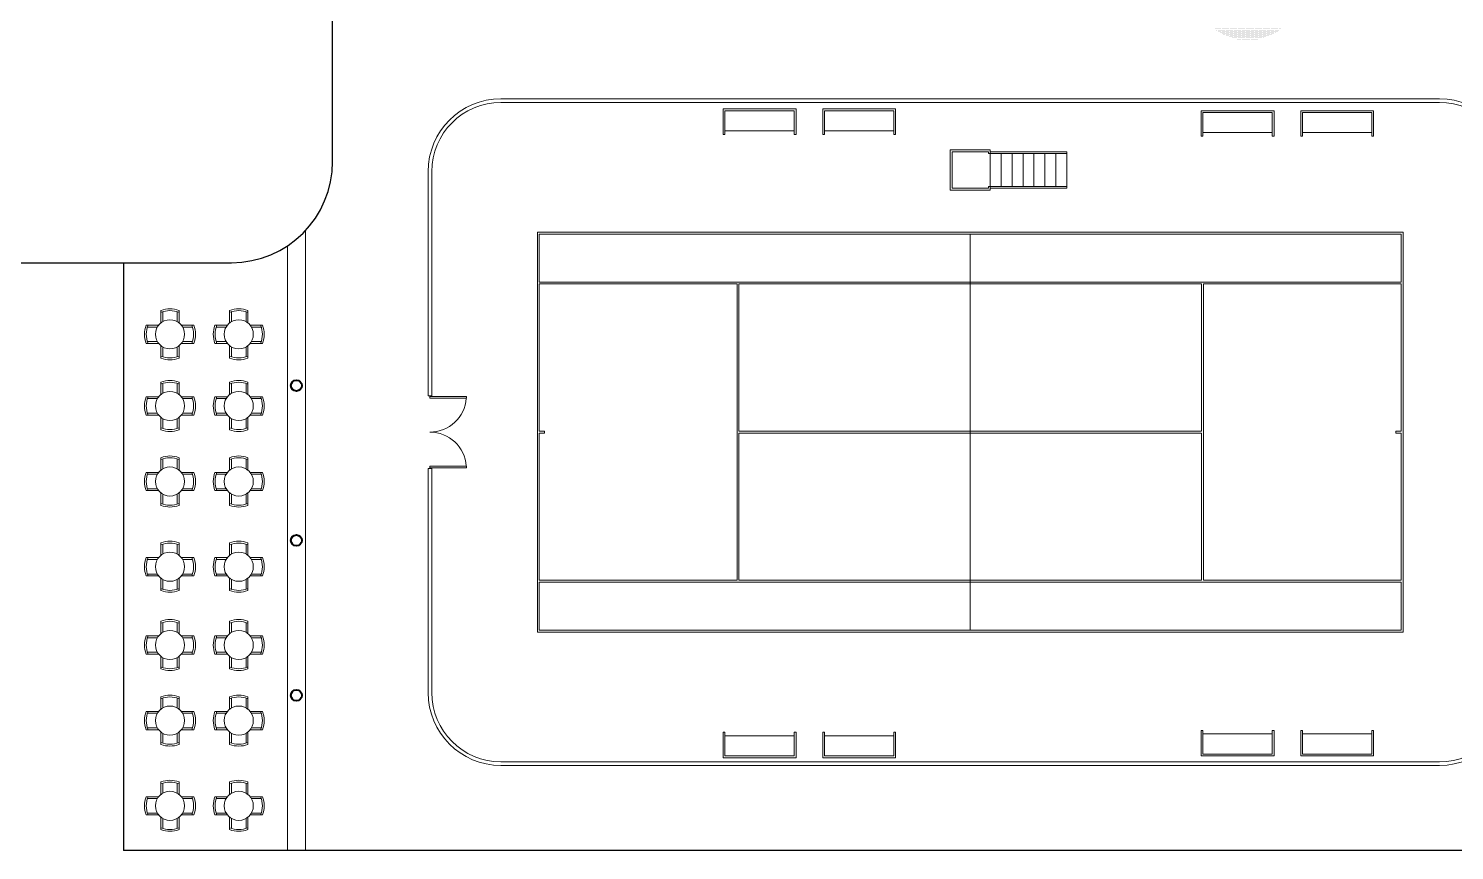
# Model space of a CAD drawing. Header units: metres. Extents: x 599 to 707, y 227 to 318.
# Drawn here: x 636.74 to 675.89, y 226.61 to 249.16 of the extents above; entities that cross this region are included whole.
import ezdxf

# ---------------------------------------------------------------- set-up
doc = ezdxf.new("R2010")
doc.units = ezdxf.units.M
doc.layers.get('0').update_dxf_attribs({"lineweight": 0})
for name, color, linetype, lineweight in [('escaleras', 6, 'Continuous', 5), ('gradas', 35, 'Continuous', 5), ('limiteterreno', 119, 'Continuous', 30), ('mallaciclo', 170, 'Continuous', 5), ('murosf', 1, 'Continuous', 40), ('vegetacion', 74, 'Continuous', 0)]:
    doc.layers.add(name, color=color, linetype=linetype, lineweight=lineweight)

# ---------------------------------------------------------------- blocks, each defined once
blk = doc.blocks.new('mesa4p')
for p, q in [((266.805, 229.578), (266.805, 229.237)), ((266.855, 229.543), (266.855, 229.271)), ((267.255, 229.543), (267.255, 229.271)), ((267.305, 229.578), (267.305, 229.237)), ((266.743, 229.175), (266.401, 229.175)), ((266.708, 229.125), (266.436, 229.125)), ((267.709, 229.175), (267.367, 229.175)), ((267.673, 229.125), (267.401, 229.125)), ((266.743, 228.675), (266.401, 228.675)), ((266.708, 228.725), (266.436, 228.725)), ((267.709, 228.675), (267.367, 228.675)), ((267.673, 228.725), (267.401, 228.725)), ((266.805, 228.612), (266.805, 228.271)), ((266.855, 228.578), (266.855, 228.306)), ((267.255, 228.578), (267.255, 228.306)), ((267.305, 228.612), (267.305, 228.271))]:
    blk.add_line(p, q)
blk.add_circle((267.055, 228.925), 0.4)
for radius, start, end in [(0.7, 69.0752, 110.9248), (0.65, 67.3801, 112.6199), (0.7, 159.0752, 200.9248), (0.65, 157.3801, 202.6199), (0.65, 337.3801, 22.6199), (0.7, 339.0752, 20.9248), (0.65, 247.3801, 292.6199), (0.7, 249.0752, 290.9248)]:
    blk.add_arc((267.055, 228.925), radius, start, end)

msp = doc.modelspace()

# ---------------------------------------------------------------- linework, layer by layer
for p, q in [((650.715, 243.573), (674.485, 243.573)), ((650.715, 232.603), (650.715, 243.573)), ((650.765, 243.523), (674.435, 243.523)), ((650.765, 242.203), (650.765, 243.523)), ((662.6, 232.653), (662.6, 243.523)), ((674.435, 243.523), (674.435, 242.203)), ((674.485, 243.573), (674.485, 232.603)), ((642.318, 242.737), (642.35, 242.737)), ((650.765, 242.203), (674.435, 242.203)), ((650.765, 242.153), (656.2, 242.153)), ((650.765, 238.113), (650.765, 242.153)), ((656.2, 234.023), (656.2, 242.153)), ((656.25, 242.153), (668.95, 242.153)), ((656.25, 238.113), (656.25, 242.153)), ((668.95, 242.153), (668.95, 238.113)), ((669, 242.153), (669, 234.023)), ((669, 242.153), (674.435, 242.153)), ((674.435, 242.153), (674.435, 238.113)), ((650.765, 238.113), (650.915, 238.113)), ((650.765, 234.023), (650.765, 238.063)), ((650.915, 238.063), (650.765, 238.063)), ((650.915, 238.063), (650.915, 238.113)), ((656.25, 238.113), (668.95, 238.113)), ((668.95, 238.063), (656.25, 238.063)), ((656.25, 234.023), (656.25, 238.063)), ((668.95, 238.063), (668.95, 234.023)), ((674.285, 238.113), (674.435, 238.113)), ((674.285, 238.113), (674.285, 238.063)), ((674.435, 238.063), (674.285, 238.063)), ((674.435, 238.063), (674.435, 234.023)), ((656.2, 234.023), (650.765, 234.023)), ((674.435, 233.973), (650.765, 233.973)), ((650.765, 232.653), (650.765, 233.973)), ((668.95, 234.023), (656.25, 234.023)), ((674.435, 234.023), (669, 234.023)), ((674.435, 233.973), (674.435, 232.653)), ((674.485, 232.603), (650.715, 232.603)), ((674.435, 232.653), (650.765, 232.653))]:
    msp.add_line(p, q)
at = {"layer": 'escaleras'}
for p, q in [((663.1, 245.73), (665.25, 245.73)), ((663.15, 245.78), (665.25, 245.78)), ((663.15, 244.83), (663.15, 245.73)), ((663.45, 244.83), (663.45, 245.73)), ((663.75, 244.83), (663.75, 245.73)), ((664.05, 244.83), (664.05, 245.73)), ((664.35, 244.83), (664.35, 245.73)), ((664.65, 244.83), (664.65, 245.73)), ((664.95, 244.83), (664.95, 245.73)), ((665.25, 244.78), (665.25, 245.78)), ((663.1, 244.83), (665.25, 244.83)), ((663.15, 244.78), (665.25, 244.78)), ((644.35, 243.621), (644.35, 226.611)), ((643.85, 243.197), (643.85, 226.611))]:
    msp.add_line(p, q, dxfattribs=at)
at = {"layer": 'gradas'}
for p, q in [((655.816, 246.957), (655.816, 246.257)), ((657.816, 246.957), (655.816, 246.957)), ((655.866, 246.907), (655.866, 246.257)), ((657.766, 246.907), (655.866, 246.907)), ((657.766, 246.257), (657.766, 246.907)), ((657.816, 246.257), (657.816, 246.957)), ((660.548, 246.957), (658.548, 246.957)), ((658.548, 246.957), (658.548, 246.257)), ((660.498, 246.907), (658.598, 246.907)), ((658.598, 246.907), (658.598, 246.257)), ((660.498, 246.257), (660.498, 246.907)), ((660.548, 246.257), (660.548, 246.957)), ((670.94, 246.905), (668.94, 246.905)), ((668.94, 246.905), (668.94, 246.205)), ((670.89, 246.855), (668.99, 246.855)), ((668.99, 246.855), (668.99, 246.205)), ((670.89, 246.205), (670.89, 246.855)), ((670.94, 246.205), (670.94, 246.905)), ((673.672, 246.905), (671.672, 246.905)), ((671.672, 246.905), (671.672, 246.205)), ((673.622, 246.855), (671.722, 246.855)), ((671.722, 246.855), (671.722, 246.205)), ((673.622, 246.205), (673.622, 246.855)), ((673.672, 246.205), (673.672, 246.905)), ((655.816, 246.257), (655.866, 246.257)), ((655.866, 246.357), (657.766, 246.357)), ((657.766, 246.257), (657.816, 246.257)), ((658.548, 246.257), (658.598, 246.257)), ((658.598, 246.357), (660.498, 246.357)), ((660.498, 246.257), (660.548, 246.257)), ((668.99, 246.305), (670.89, 246.305)), ((671.722, 246.305), (673.622, 246.305)), ((668.94, 246.205), (668.99, 246.205)), ((670.89, 246.205), (670.94, 246.205)), ((671.672, 246.205), (671.722, 246.205)), ((673.622, 246.205), (673.672, 246.205)), ((647.765, 239.018), (647.765, 239.088)), ((647.765, 239.068), (648.765, 239.068)), ((647.765, 239.018), (648.765, 239.018)), ((648.765, 239.018), (648.765, 239.068)), ((647.765, 237.158), (648.765, 237.158)), ((647.765, 237.088), (647.765, 237.158)), ((647.765, 237.108), (648.765, 237.108)), ((648.765, 237.108), (648.765, 237.158)), ((655.816, 229.154), (655.816, 229.854)), ((655.816, 229.854), (655.866, 229.854)), ((655.866, 229.204), (655.866, 229.854)), ((657.766, 229.854), (657.766, 229.204)), ((657.766, 229.854), (657.816, 229.854)), ((657.816, 229.854), (657.816, 229.154)), ((658.548, 229.154), (658.548, 229.854)), ((658.548, 229.854), (658.598, 229.854)), ((658.598, 229.204), (658.598, 229.854)), ((660.498, 229.854), (660.498, 229.204)), ((660.498, 229.854), (660.548, 229.854)), ((660.548, 229.854), (660.548, 229.154)), ((668.94, 229.206), (668.94, 229.906)), ((668.94, 229.906), (668.99, 229.906)), ((668.99, 229.256), (668.99, 229.906)), ((670.89, 229.906), (670.89, 229.256)), ((670.89, 229.906), (670.94, 229.906)), ((670.94, 229.906), (670.94, 229.206)), ((671.672, 229.206), (671.672, 229.906)), ((671.672, 229.906), (671.722, 229.906)), ((671.722, 229.256), (671.722, 229.906)), ((673.622, 229.906), (673.622, 229.256)), ((673.622, 229.906), (673.672, 229.906)), ((673.672, 229.906), (673.672, 229.206)), ((655.866, 229.754), (657.766, 229.754)), ((658.598, 229.754), (660.498, 229.754)), ((668.99, 229.806), (670.89, 229.806)), ((671.722, 229.806), (673.622, 229.806)), ((657.816, 229.154), (655.816, 229.154)), ((657.766, 229.204), (655.866, 229.204)), ((660.548, 229.154), (658.548, 229.154)), ((660.498, 229.204), (658.598, 229.204)), ((670.94, 229.206), (668.94, 229.206)), ((670.89, 229.256), (668.99, 229.256)), ((673.672, 229.206), (671.672, 229.206)), ((673.622, 229.256), (671.722, 229.256))]:
    msp.add_line(p, q, dxfattribs=at)
for points in [[(663.15, 245.73), (663.15, 245.83), (662.05, 245.83), (662.05, 244.73), (663.15, 244.73), (663.15, 244.83)], [(663.1, 245.73), (663.1, 245.78), (662.1, 245.78), (662.1, 244.78), (663.1, 244.78), (663.1, 244.83)]]:
    msp.add_lwpolyline(points, dxfattribs=at)
for centre, start, end in [((647.765, 239.088), 270, 355.9868), ((647.765, 237.088), 4.0132, 90)]:
    msp.add_arc(centre, 1, start, end, dxfattribs=at)
at = {"layer": 'limiteterreno'}
for p, q in [((645.093, 245.512), (645.093, 269.962)), ((627.868, 242.737), (642.318, 242.737)), ((639.35, 242.737), (639.35, 226.611)), ((679.123, 226.611), (639.35, 226.611))]:
    msp.add_line(p, q, dxfattribs=at)
msp.add_arc((642.318, 245.512), 2.775, 270, 0, dxfattribs=at)
at = {"layer": 'mallaciclo'}
for p, q in [((675.485, 247.233), (649.715, 247.233)), ((675.485, 247.133), (649.715, 247.133)), ((647.715, 245.233), (647.715, 239.088)), ((647.815, 245.233), (647.815, 239.088)), ((647.815, 239.088), (647.715, 239.088)), ((647.815, 237.088), (647.715, 237.088)), ((647.715, 237.088), (647.715, 230.943)), ((647.815, 237.088), (647.815, 230.943)), ((649.715, 229.043), (675.485, 229.043)), ((649.715, 228.943), (675.485, 228.943))]:
    msp.add_line(p, q, dxfattribs=at)
for centre, radius, start, end in [((649.715, 245.233), 2, 90, 180), ((649.715, 245.233), 1.9, 90, 180), ((675.485, 245.233), 2, 360, 90), ((675.485, 245.233), 1.9, 360, 90), ((649.715, 230.943), 2, 180, 270), ((649.715, 230.943), 1.9, 180, 270), ((675.485, 230.943), 2, 270, 0), ((675.485, 230.943), 1.9, 270, 0)]:
    msp.add_arc(centre, radius, start, end, dxfattribs=at)
at = {"layer": 'murosf'}
for centre in [(644.1, 239.366), (644.1, 235.116), (644.1, 230.866)]:
    msp.add_circle(centre, 0.15, dxfattribs=at)
at = {"layer": 'vegetacion', "color": 0}
for p, q in [((669.327, 249.151), (669.327, 249.151)), ((669.359, 249.151), (669.359, 249.151)), ((669.374, 249.12), (669.374, 249.12)), ((669.39, 249.151), (669.39, 249.151)), ((669.405, 249.12), (669.405, 249.12)), ((669.421, 249.151), (669.421, 249.151)), ((669.421, 249.089), (669.421, 249.089)), ((669.437, 249.12), (669.437, 249.12)), ((669.452, 249.151), (669.452, 249.151)), ((669.452, 249.089), (669.452, 249.089)), ((669.468, 249.12), (669.468, 249.12)), ((669.468, 249.057), (669.468, 249.057)), ((669.484, 249.151), (669.484, 249.151)), ((669.484, 249.089), (669.484, 249.089)), ((669.499, 249.12), (669.499, 249.12)), ((669.499, 249.057), (669.499, 249.057)), ((669.515, 249.151), (669.515, 249.151)), ((669.515, 249.089), (669.515, 249.089)), ((669.515, 249.026), (669.515, 249.026)), ((669.53, 249.12), (669.53, 249.12)), ((669.53, 249.057), (669.53, 249.057)), ((669.546, 249.151), (669.546, 249.151)), ((669.546, 249.089), (669.546, 249.089)), ((669.546, 249.026), (669.546, 249.026)), ((669.562, 249.12), (669.562, 249.12)), ((669.562, 249.057), (669.562, 249.057)), ((669.577, 249.151), (669.577, 249.151)), ((669.577, 249.089), (669.577, 249.089)), ((669.577, 249.026), (669.577, 249.026)), ((669.593, 249.12), (669.593, 249.12)), ((669.593, 249.057), (669.593, 249.057)), ((669.609, 249.151), (669.609, 249.151)), ((669.609, 249.089), (669.609, 249.089)), ((669.609, 249.026), (669.609, 249.026)), ((669.624, 249.12), (669.624, 249.12)), ((669.624, 249.057), (669.624, 249.057)), ((669.64, 249.151), (669.64, 249.151)), ((669.64, 249.089), (669.64, 249.089)), ((669.64, 249.026), (669.64, 249.026)), ((669.655, 249.12), (669.655, 249.12)), ((669.655, 249.057), (669.655, 249.057)), ((669.671, 249.151), (669.671, 249.151)), ((669.671, 249.089), (669.671, 249.089)), ((669.671, 249.026), (669.671, 249.026)), ((669.687, 249.12), (669.687, 249.12)), ((669.687, 249.057), (669.687, 249.057)), ((669.702, 249.151), (669.702, 249.151)), ((669.702, 249.089), (669.702, 249.089)), ((669.702, 249.026), (669.702, 249.026)), ((669.718, 249.12), (669.718, 249.12)), ((669.718, 249.057), (669.718, 249.057)), ((669.734, 249.151), (669.734, 249.151)), ((669.734, 249.089), (669.734, 249.089)), ((669.734, 249.026), (669.734, 249.026)), ((669.749, 249.12), (669.749, 249.12)), ((669.749, 249.057), (669.749, 249.057)), ((669.765, 249.151), (669.765, 249.151)), ((669.765, 249.089), (669.765, 249.089)), ((669.765, 249.026), (669.765, 249.026)), ((669.78, 249.12), (669.78, 249.12)), ((669.78, 249.057), (669.78, 249.057)), ((669.796, 249.151), (669.796, 249.151)), ((669.796, 249.089), (669.796, 249.089)), ((669.796, 249.026), (669.796, 249.026)), ((669.812, 249.12), (669.812, 249.12)), ((669.812, 249.057), (669.812, 249.057)), ((669.827, 249.151), (669.827, 249.151)), ((669.827, 249.089), (669.827, 249.089)), ((669.827, 249.026), (669.827, 249.026)), ((669.843, 249.12), (669.843, 249.12)), ((669.843, 249.057), (669.843, 249.057)), ((669.859, 249.151), (669.859, 249.151)), ((669.859, 249.089), (669.859, 249.089)), ((669.859, 249.026), (669.859, 249.026)), ((669.874, 249.12), (669.874, 249.12)), ((669.874, 249.057), (669.874, 249.057)), ((669.89, 249.151), (669.89, 249.151)), ((669.89, 249.089), (669.89, 249.089)), ((669.89, 249.026), (669.89, 249.026)), ((669.905, 249.12), (669.905, 249.12)), ((669.905, 249.057), (669.905, 249.057)), ((669.921, 249.151), (669.921, 249.151)), ((669.921, 249.089), (669.921, 249.089)), ((669.921, 249.026), (669.921, 249.026)), ((669.937, 249.12), (669.937, 249.12)), ((669.937, 249.057), (669.937, 249.057)), ((669.952, 249.151), (669.952, 249.151)), ((669.952, 249.089), (669.952, 249.089)), ((669.952, 249.026), (669.952, 249.026)), ((669.968, 249.12), (669.968, 249.12)), ((669.968, 249.057), (669.968, 249.057)), ((669.984, 249.151), (669.984, 249.151)), ((669.984, 249.089), (669.984, 249.089)), ((669.984, 249.026), (669.984, 249.026)), ((669.999, 249.12), (669.999, 249.12)), ((669.999, 249.057), (669.999, 249.057)), ((670.015, 249.151), (670.015, 249.151)), ((670.015, 249.089), (670.015, 249.089)), ((670.015, 249.026), (670.015, 249.026)), ((670.03, 249.12), (670.03, 249.12)), ((670.03, 249.057), (670.03, 249.057)), ((670.046, 249.151), (670.046, 249.151)), ((670.046, 249.089), (670.046, 249.089)), ((670.046, 249.026), (670.046, 249.026)), ((670.062, 249.12), (670.062, 249.12)), ((670.062, 249.057), (670.062, 249.057)), ((670.077, 249.151), (670.077, 249.151)), ((670.077, 249.089), (670.077, 249.089)), ((670.077, 249.026), (670.077, 249.026)), ((670.093, 249.12), (670.093, 249.12)), ((670.093, 249.057), (670.093, 249.057)), ((670.109, 249.151), (670.109, 249.151)), ((670.109, 249.089), (670.109, 249.089)), ((670.109, 249.026), (670.109, 249.026)), ((670.124, 249.12), (670.124, 249.12)), ((670.124, 249.057), (670.124, 249.057)), ((670.14, 249.151), (670.14, 249.151)), ((670.14, 249.089), (670.14, 249.089)), ((670.14, 249.026), (670.14, 249.026)), ((670.155, 249.12), (670.155, 249.12)), ((670.155, 249.057), (670.155, 249.057)), ((670.171, 249.151), (670.171, 249.151)), ((670.171, 249.089), (670.171, 249.089)), ((670.171, 249.026), (670.171, 249.026)), ((670.187, 249.12), (670.187, 249.12)), ((670.187, 249.057), (670.187, 249.057)), ((670.202, 249.151), (670.202, 249.151)), ((670.202, 249.089), (670.202, 249.089)), ((670.202, 249.026), (670.202, 249.026)), ((670.218, 249.12), (670.218, 249.12)), ((670.218, 249.057), (670.218, 249.057)), ((670.234, 249.151), (670.234, 249.151)), ((670.234, 249.089), (670.234, 249.089)), ((670.234, 249.026), (670.234, 249.026)), ((670.249, 249.12), (670.249, 249.12)), ((670.249, 249.057), (670.249, 249.057)), ((670.265, 249.151), (670.265, 249.151)), ((670.265, 249.089), (670.265, 249.089)), ((670.265, 249.026), (670.265, 249.026)), ((670.28, 249.12), (670.28, 249.12)), ((670.28, 249.057), (670.28, 249.057)), ((670.296, 249.151), (670.296, 249.151)), ((670.296, 249.089), (670.296, 249.089)), ((670.296, 249.026), (670.296, 249.026)), ((670.312, 249.12), (670.312, 249.12)), ((670.312, 249.057), (670.312, 249.057)), ((670.327, 249.151), (670.327, 249.151)), ((670.327, 249.089), (670.327, 249.089)), ((670.327, 249.026), (670.327, 249.026)), ((670.343, 249.12), (670.343, 249.12)), ((670.343, 249.057), (670.343, 249.057)), ((670.359, 249.151), (670.359, 249.151)), ((670.359, 249.089), (670.359, 249.089)), ((670.359, 249.026), (670.359, 249.026)), ((670.374, 249.12), (670.374, 249.12)), ((670.374, 249.057), (670.374, 249.057)), ((670.39, 249.151), (670.39, 249.151)), ((670.39, 249.089), (670.39, 249.089)), ((670.39, 249.026), (670.39, 249.026)), ((670.405, 249.12), (670.405, 249.12)), ((670.405, 249.057), (670.405, 249.057)), ((670.421, 249.151), (670.421, 249.151)), ((670.421, 249.089), (670.421, 249.089)), ((670.421, 249.026), (670.421, 249.026)), ((670.437, 249.12), (670.437, 249.12)), ((670.437, 249.057), (670.437, 249.057)), ((670.452, 249.151), (670.452, 249.151)), ((670.452, 249.089), (670.452, 249.089)), ((670.452, 249.026), (670.452, 249.026)), ((670.468, 249.12), (670.468, 249.12)), ((670.468, 249.057), (670.468, 249.057)), ((670.484, 249.151), (670.484, 249.151)), ((670.484, 249.089), (670.484, 249.089)), ((670.484, 249.026), (670.484, 249.026)), ((670.499, 249.12), (670.499, 249.12)), ((670.499, 249.057), (670.499, 249.057)), ((670.515, 249.151), (670.515, 249.151)), ((670.515, 249.089), (670.515, 249.089)), ((670.515, 249.026), (670.515, 249.026)), ((670.53, 249.12), (670.53, 249.12)), ((670.53, 249.057), (670.53, 249.057)), ((670.546, 249.151), (670.546, 249.151)), ((670.546, 249.089), (670.546, 249.089)), ((670.546, 249.026), (670.546, 249.026)), ((670.562, 249.12), (670.562, 249.12)), ((670.562, 249.057), (670.562, 249.057)), ((670.577, 249.151), (670.577, 249.151)), ((670.577, 249.089), (670.577, 249.089)), ((670.577, 249.026), (670.577, 249.026)), ((670.593, 249.12), (670.593, 249.12)), ((670.593, 249.057), (670.593, 249.057)), ((670.609, 249.151), (670.609, 249.151)), ((670.609, 249.089), (670.609, 249.089)), ((670.609, 249.026), (670.609, 249.026)), ((670.624, 249.12), (670.624, 249.12)), ((670.624, 249.057), (670.624, 249.057)), ((670.64, 249.151), (670.64, 249.151)), ((670.64, 249.089), (670.64, 249.089)), ((670.64, 249.026), (670.64, 249.026)), ((670.655, 249.12), (670.655, 249.12)), ((670.655, 249.057), (670.655, 249.057)), ((670.671, 249.151), (670.671, 249.151)), ((670.671, 249.089), (670.671, 249.089)), ((670.671, 249.026), (670.671, 249.026)), ((670.687, 249.12), (670.687, 249.12)), ((670.687, 249.057), (670.687, 249.057)), ((670.702, 249.151), (670.702, 249.151)), ((670.702, 249.089), (670.702, 249.089)), ((670.702, 249.026), (670.702, 249.026)), ((670.718, 249.12), (670.718, 249.12)), ((670.718, 249.057), (670.718, 249.057)), ((670.734, 249.151), (670.734, 249.151)), ((670.734, 249.089), (670.734, 249.089)), ((670.734, 249.026), (670.734, 249.026)), ((670.749, 249.12), (670.749, 249.12)), ((670.749, 249.057), (670.749, 249.057)), ((670.765, 249.151), (670.765, 249.151)), ((670.765, 249.089), (670.765, 249.089)), ((670.765, 249.026), (670.765, 249.026)), ((670.78, 249.12), (670.78, 249.12)), ((670.78, 249.057), (670.78, 249.057)), ((670.796, 249.151), (670.796, 249.151)), ((670.796, 249.089), (670.796, 249.089)), ((670.796, 249.026), (670.796, 249.026)), ((670.812, 249.12), (670.812, 249.12)), ((670.812, 249.057), (670.812, 249.057)), ((670.827, 249.151), (670.827, 249.151)), ((670.827, 249.089), (670.827, 249.089)), ((670.827, 249.026), (670.827, 249.026)), ((670.843, 249.12), (670.843, 249.12)), ((670.843, 249.057), (670.843, 249.057)), ((670.859, 249.151), (670.859, 249.151)), ((670.859, 249.089), (670.859, 249.089)), ((670.859, 249.026), (670.859, 249.026)), ((670.874, 249.12), (670.874, 249.12)), ((670.874, 249.057), (670.874, 249.057)), ((670.89, 249.151), (670.89, 249.151)), ((670.89, 249.089), (670.89, 249.089)), ((670.89, 249.026), (670.89, 249.026)), ((670.905, 249.12), (670.905, 249.12)), ((670.905, 249.057), (670.905, 249.057)), ((670.921, 249.151), (670.921, 249.151)), ((670.921, 249.089), (670.921, 249.089)), ((670.921, 249.026), (670.921, 249.026)), ((670.937, 249.12), (670.937, 249.12)), ((670.937, 249.057), (670.937, 249.057)), ((670.952, 249.151), (670.952, 249.151)), ((670.952, 249.089), (670.952, 249.089)), ((670.968, 249.12), (670.968, 249.12)), ((670.968, 249.057), (670.968, 249.057)), ((670.984, 249.151), (670.984, 249.151)), ((670.984, 249.089), (670.984, 249.089)), ((670.999, 249.12), (670.999, 249.12)), ((671.015, 249.151), (671.015, 249.151)), ((671.015, 249.089), (671.015, 249.089)), ((671.03, 249.12), (671.03, 249.12)), ((671.046, 249.151), (671.046, 249.151)), ((671.046, 249.089), (671.046, 249.089)), ((671.062, 249.12), (671.062, 249.12)), ((671.077, 249.151), (671.077, 249.151)), ((671.109, 249.151), (671.109, 249.151)), ((669.562, 248.995), (669.562, 248.995)), ((669.593, 248.995), (669.593, 248.995)), ((669.624, 248.995), (669.624, 248.995)), ((669.64, 248.964), (669.64, 248.964)), ((669.655, 248.995), (669.655, 248.995)), ((669.671, 248.964), (669.671, 248.964)), ((669.687, 248.995), (669.687, 248.995)), ((669.702, 248.964), (669.702, 248.964)), ((669.718, 248.995), (669.718, 248.995)), ((669.718, 248.932), (669.718, 248.932)), ((669.734, 248.964), (669.734, 248.964)), ((669.749, 248.995), (669.749, 248.995)), ((669.749, 248.932), (669.749, 248.932)), ((669.765, 248.964), (669.765, 248.964)), ((669.78, 248.995), (669.78, 248.995)), ((669.78, 248.932), (669.78, 248.932)), ((669.796, 248.964), (669.796, 248.964)), ((669.796, 248.901), (669.796, 248.901)), ((669.812, 248.995), (669.812, 248.995)), ((669.812, 248.932), (669.812, 248.932)), ((669.827, 248.964), (669.827, 248.964)), ((669.827, 248.901), (669.827, 248.901)), ((669.843, 248.995), (669.843, 248.995)), ((669.843, 248.932), (669.843, 248.932)), ((669.859, 248.964), (669.859, 248.964)), ((669.859, 248.901), (669.859, 248.901)), ((669.874, 248.995), (669.874, 248.995)), ((669.874, 248.932), (669.874, 248.932)), ((669.89, 248.964), (669.89, 248.964)), ((669.89, 248.901), (669.89, 248.901)), ((669.905, 248.995), (669.905, 248.995)), ((669.905, 248.932), (669.905, 248.932)), ((669.921, 248.964), (669.921, 248.964)), ((669.921, 248.901), (669.921, 248.901)), ((669.937, 248.995), (669.937, 248.995)), ((669.937, 248.932), (669.937, 248.932)), ((669.937, 248.87), (669.937, 248.87)), ((669.952, 248.964), (669.952, 248.964)), ((669.952, 248.901), (669.952, 248.901)), ((669.968, 248.995), (669.968, 248.995)), ((669.968, 248.932), (669.968, 248.932)), ((669.968, 248.87), (669.968, 248.87)), ((669.984, 248.964), (669.984, 248.964)), ((669.984, 248.901), (669.984, 248.901)), ((669.999, 248.995), (669.999, 248.995)), ((669.999, 248.932), (669.999, 248.932)), ((669.999, 248.87), (669.999, 248.87)), ((670.015, 248.964), (670.015, 248.964)), ((670.015, 248.901), (670.015, 248.901)), ((670.03, 248.995), (670.03, 248.995)), ((670.03, 248.932), (670.03, 248.932)), ((670.03, 248.87), (670.03, 248.87)), ((670.046, 248.964), (670.046, 248.964)), ((670.046, 248.901), (670.046, 248.901)), ((670.062, 248.995), (670.062, 248.995)), ((670.062, 248.932), (670.062, 248.932)), ((670.062, 248.87), (670.062, 248.87)), ((670.077, 248.964), (670.077, 248.964)), ((670.077, 248.901), (670.077, 248.901)), ((670.093, 248.995), (670.093, 248.995)), ((670.093, 248.932), (670.093, 248.932)), ((670.093, 248.87), (670.093, 248.87)), ((670.109, 248.964), (670.109, 248.964)), ((670.109, 248.901), (670.109, 248.901)), ((670.124, 248.995), (670.124, 248.995)), ((670.124, 248.932), (670.124, 248.932)), ((670.124, 248.87), (670.124, 248.87)), ((670.14, 248.964), (670.14, 248.964)), ((670.14, 248.901), (670.14, 248.901)), ((670.155, 248.995), (670.155, 248.995)), ((670.155, 248.932), (670.155, 248.932)), ((670.155, 248.87), (670.155, 248.87)), ((670.171, 248.964), (670.171, 248.964)), ((670.171, 248.901), (670.171, 248.901)), ((670.187, 248.995), (670.187, 248.995)), ((670.187, 248.932), (670.187, 248.932)), ((670.187, 248.87), (670.187, 248.87)), ((670.202, 248.964), (670.202, 248.964)), ((670.202, 248.901), (670.202, 248.901)), ((670.218, 248.995), (670.218, 248.995)), ((670.218, 248.932), (670.218, 248.932)), ((670.218, 248.87), (670.218, 248.87)), ((670.234, 248.964), (670.234, 248.964)), ((670.234, 248.901), (670.234, 248.901)), ((670.249, 248.995), (670.249, 248.995)), ((670.249, 248.932), (670.249, 248.932)), ((670.249, 248.87), (670.249, 248.87)), ((670.265, 248.964), (670.265, 248.964)), ((670.265, 248.901), (670.265, 248.901)), ((670.28, 248.995), (670.28, 248.995)), ((670.28, 248.932), (670.28, 248.932)), ((670.28, 248.87), (670.28, 248.87)), ((670.296, 248.964), (670.296, 248.964)), ((670.296, 248.901), (670.296, 248.901)), ((670.312, 248.995), (670.312, 248.995)), ((670.312, 248.932), (670.312, 248.932)), ((670.312, 248.87), (670.312, 248.87)), ((670.327, 248.964), (670.327, 248.964)), ((670.327, 248.901), (670.327, 248.901)), ((670.343, 248.995), (670.343, 248.995)), ((670.343, 248.932), (670.343, 248.932)), ((670.343, 248.87), (670.343, 248.87)), ((670.359, 248.964), (670.359, 248.964)), ((670.359, 248.901), (670.359, 248.901)), ((670.374, 248.995), (670.374, 248.995)), ((670.374, 248.932), (670.374, 248.932)), ((670.374, 248.87), (670.374, 248.87)), ((670.39, 248.964), (670.39, 248.964)), ((670.39, 248.901), (670.39, 248.901)), ((670.405, 248.995), (670.405, 248.995)), ((670.405, 248.932), (670.405, 248.932)), ((670.405, 248.87), (670.405, 248.87)), ((670.421, 248.964), (670.421, 248.964)), ((670.421, 248.901), (670.421, 248.901)), ((670.437, 248.995), (670.437, 248.995)), ((670.437, 248.932), (670.437, 248.932)), ((670.437, 248.87), (670.437, 248.87)), ((670.452, 248.964), (670.452, 248.964)), ((670.452, 248.901), (670.452, 248.901)), ((670.468, 248.995), (670.468, 248.995)), ((670.468, 248.932), (670.468, 248.932)), ((670.468, 248.87), (670.468, 248.87)), ((670.484, 248.964), (670.484, 248.964)), ((670.484, 248.901), (670.484, 248.901)), ((670.499, 248.995), (670.499, 248.995)), ((670.499, 248.932), (670.499, 248.932)), ((670.499, 248.87), (670.499, 248.87)), ((670.515, 248.964), (670.515, 248.964)), ((670.515, 248.901), (670.515, 248.901)), ((670.53, 248.995), (670.53, 248.995)), ((670.53, 248.932), (670.53, 248.932)), ((670.546, 248.964), (670.546, 248.964)), ((670.546, 248.901), (670.546, 248.901)), ((670.562, 248.995), (670.562, 248.995)), ((670.562, 248.932), (670.562, 248.932)), ((670.577, 248.964), (670.577, 248.964)), ((670.577, 248.901), (670.577, 248.901)), ((670.593, 248.995), (670.593, 248.995)), ((670.593, 248.932), (670.593, 248.932)), ((670.609, 248.964), (670.609, 248.964)), ((670.609, 248.901), (670.609, 248.901)), ((670.624, 248.995), (670.624, 248.995)), ((670.624, 248.932), (670.624, 248.932)), ((670.64, 248.964), (670.64, 248.964)), ((670.64, 248.901), (670.64, 248.901)), ((670.655, 248.995), (670.655, 248.995)), ((670.655, 248.932), (670.655, 248.932)), ((670.671, 248.964), (670.671, 248.964)), ((670.687, 248.995), (670.687, 248.995)), ((670.687, 248.932), (670.687, 248.932)), ((670.702, 248.964), (670.702, 248.964)), ((670.718, 248.995), (670.718, 248.995)), ((670.718, 248.932), (670.718, 248.932)), ((670.734, 248.964), (670.734, 248.964)), ((670.749, 248.995), (670.749, 248.995)), ((670.765, 248.964), (670.765, 248.964)), ((670.78, 248.995), (670.78, 248.995)), ((670.796, 248.964), (670.796, 248.964)), ((670.812, 248.995), (670.812, 248.995)), ((670.843, 248.995), (670.843, 248.995)), ((670.874, 248.995), (670.874, 248.995))]:
    msp.add_line(p, q, dxfattribs=at)

# ---------------------------------------------------------------- block references
for p in [(373.573, 11.847), (375.461, 11.847), (373.573, 9.881), (375.461, 9.881), (373.573, 7.808), (375.461, 7.808), (373.573, 5.47), (375.461, 5.47), (373.573, 3.322), (375.461, 3.322), (373.573, 1.249), (375.461, 1.249), (373.573, -1.089), (375.461, -1.089)]:
    msp.add_blockref('mesa4p', p)

doc.saveas('drawing.dxf')
